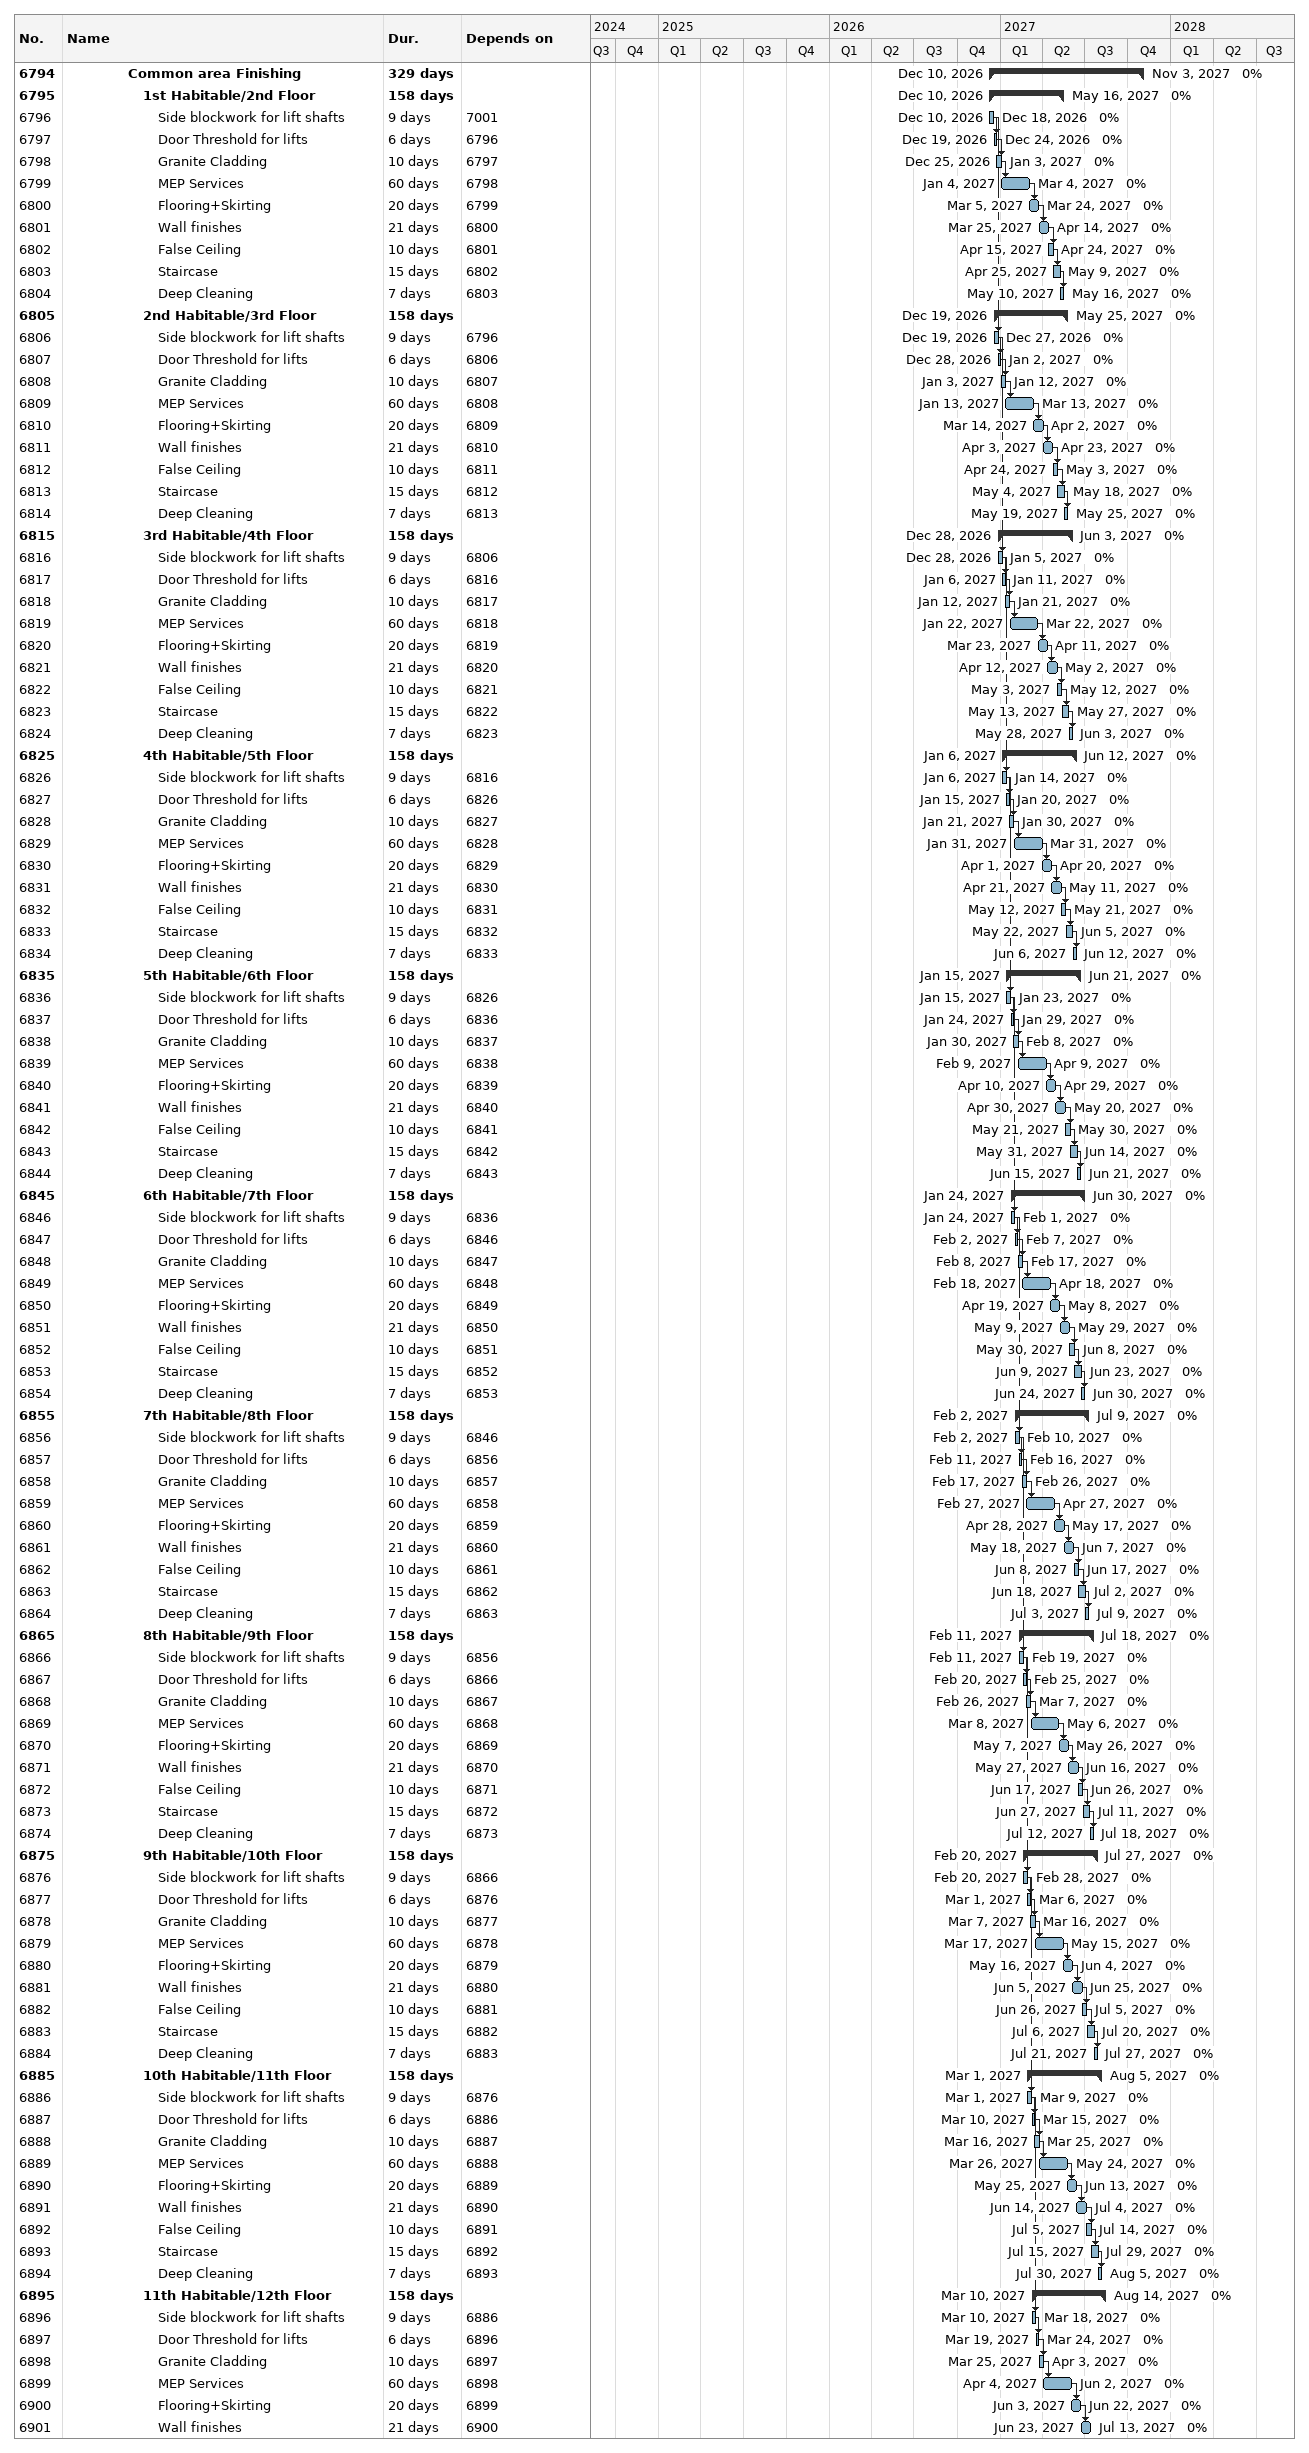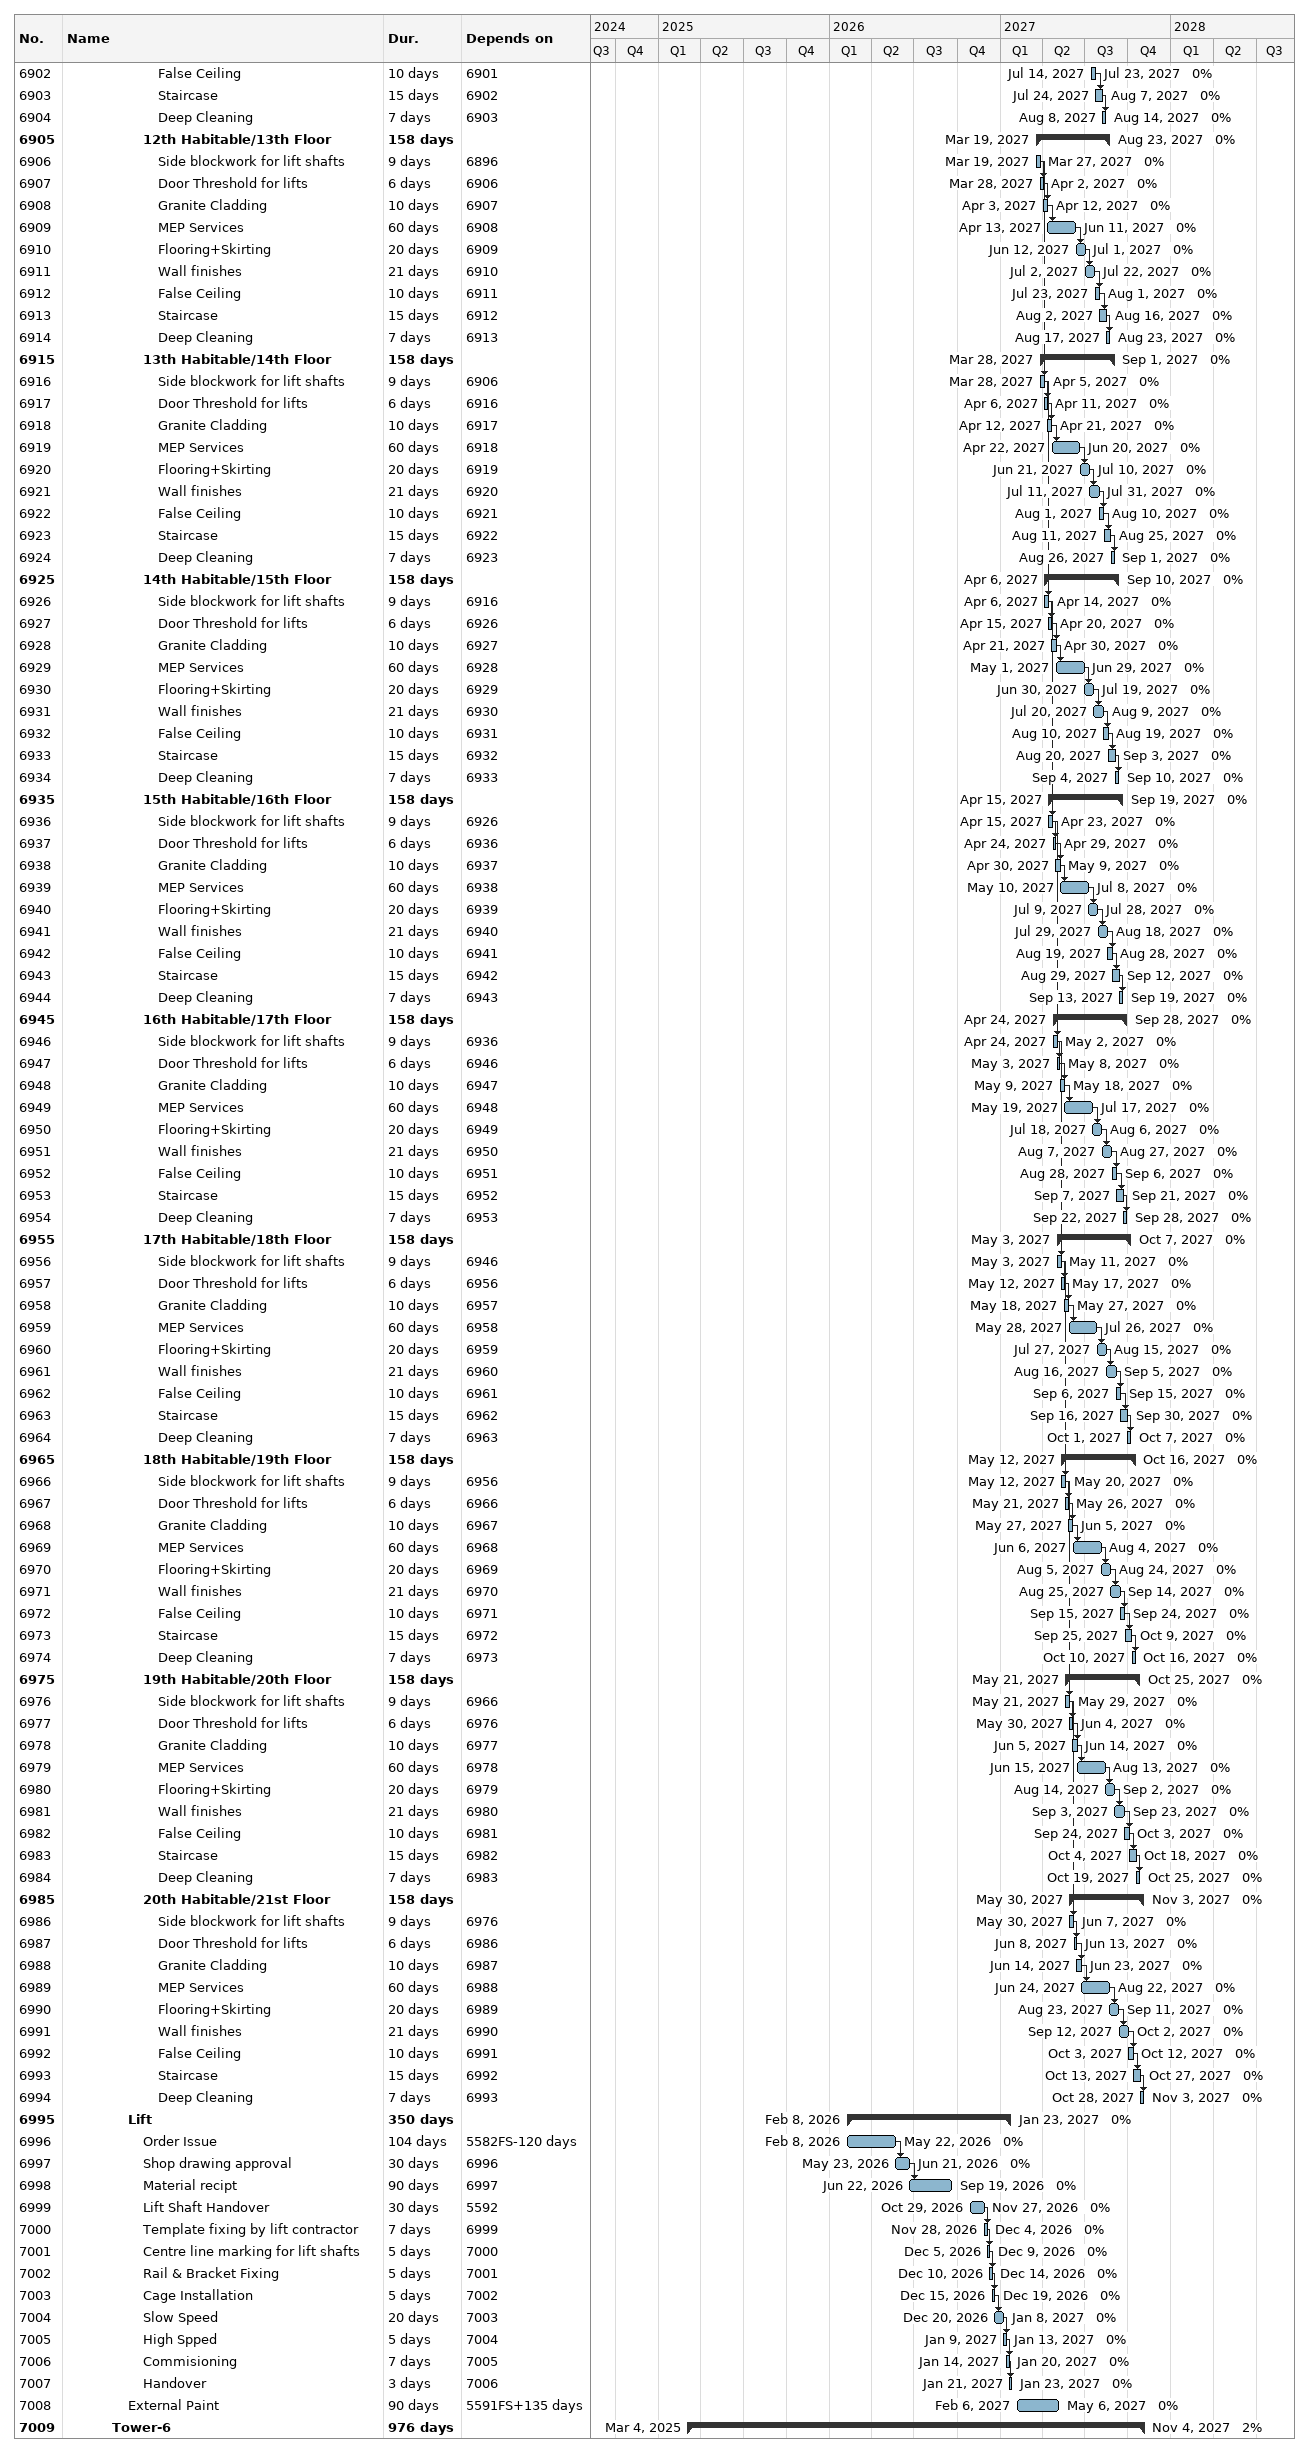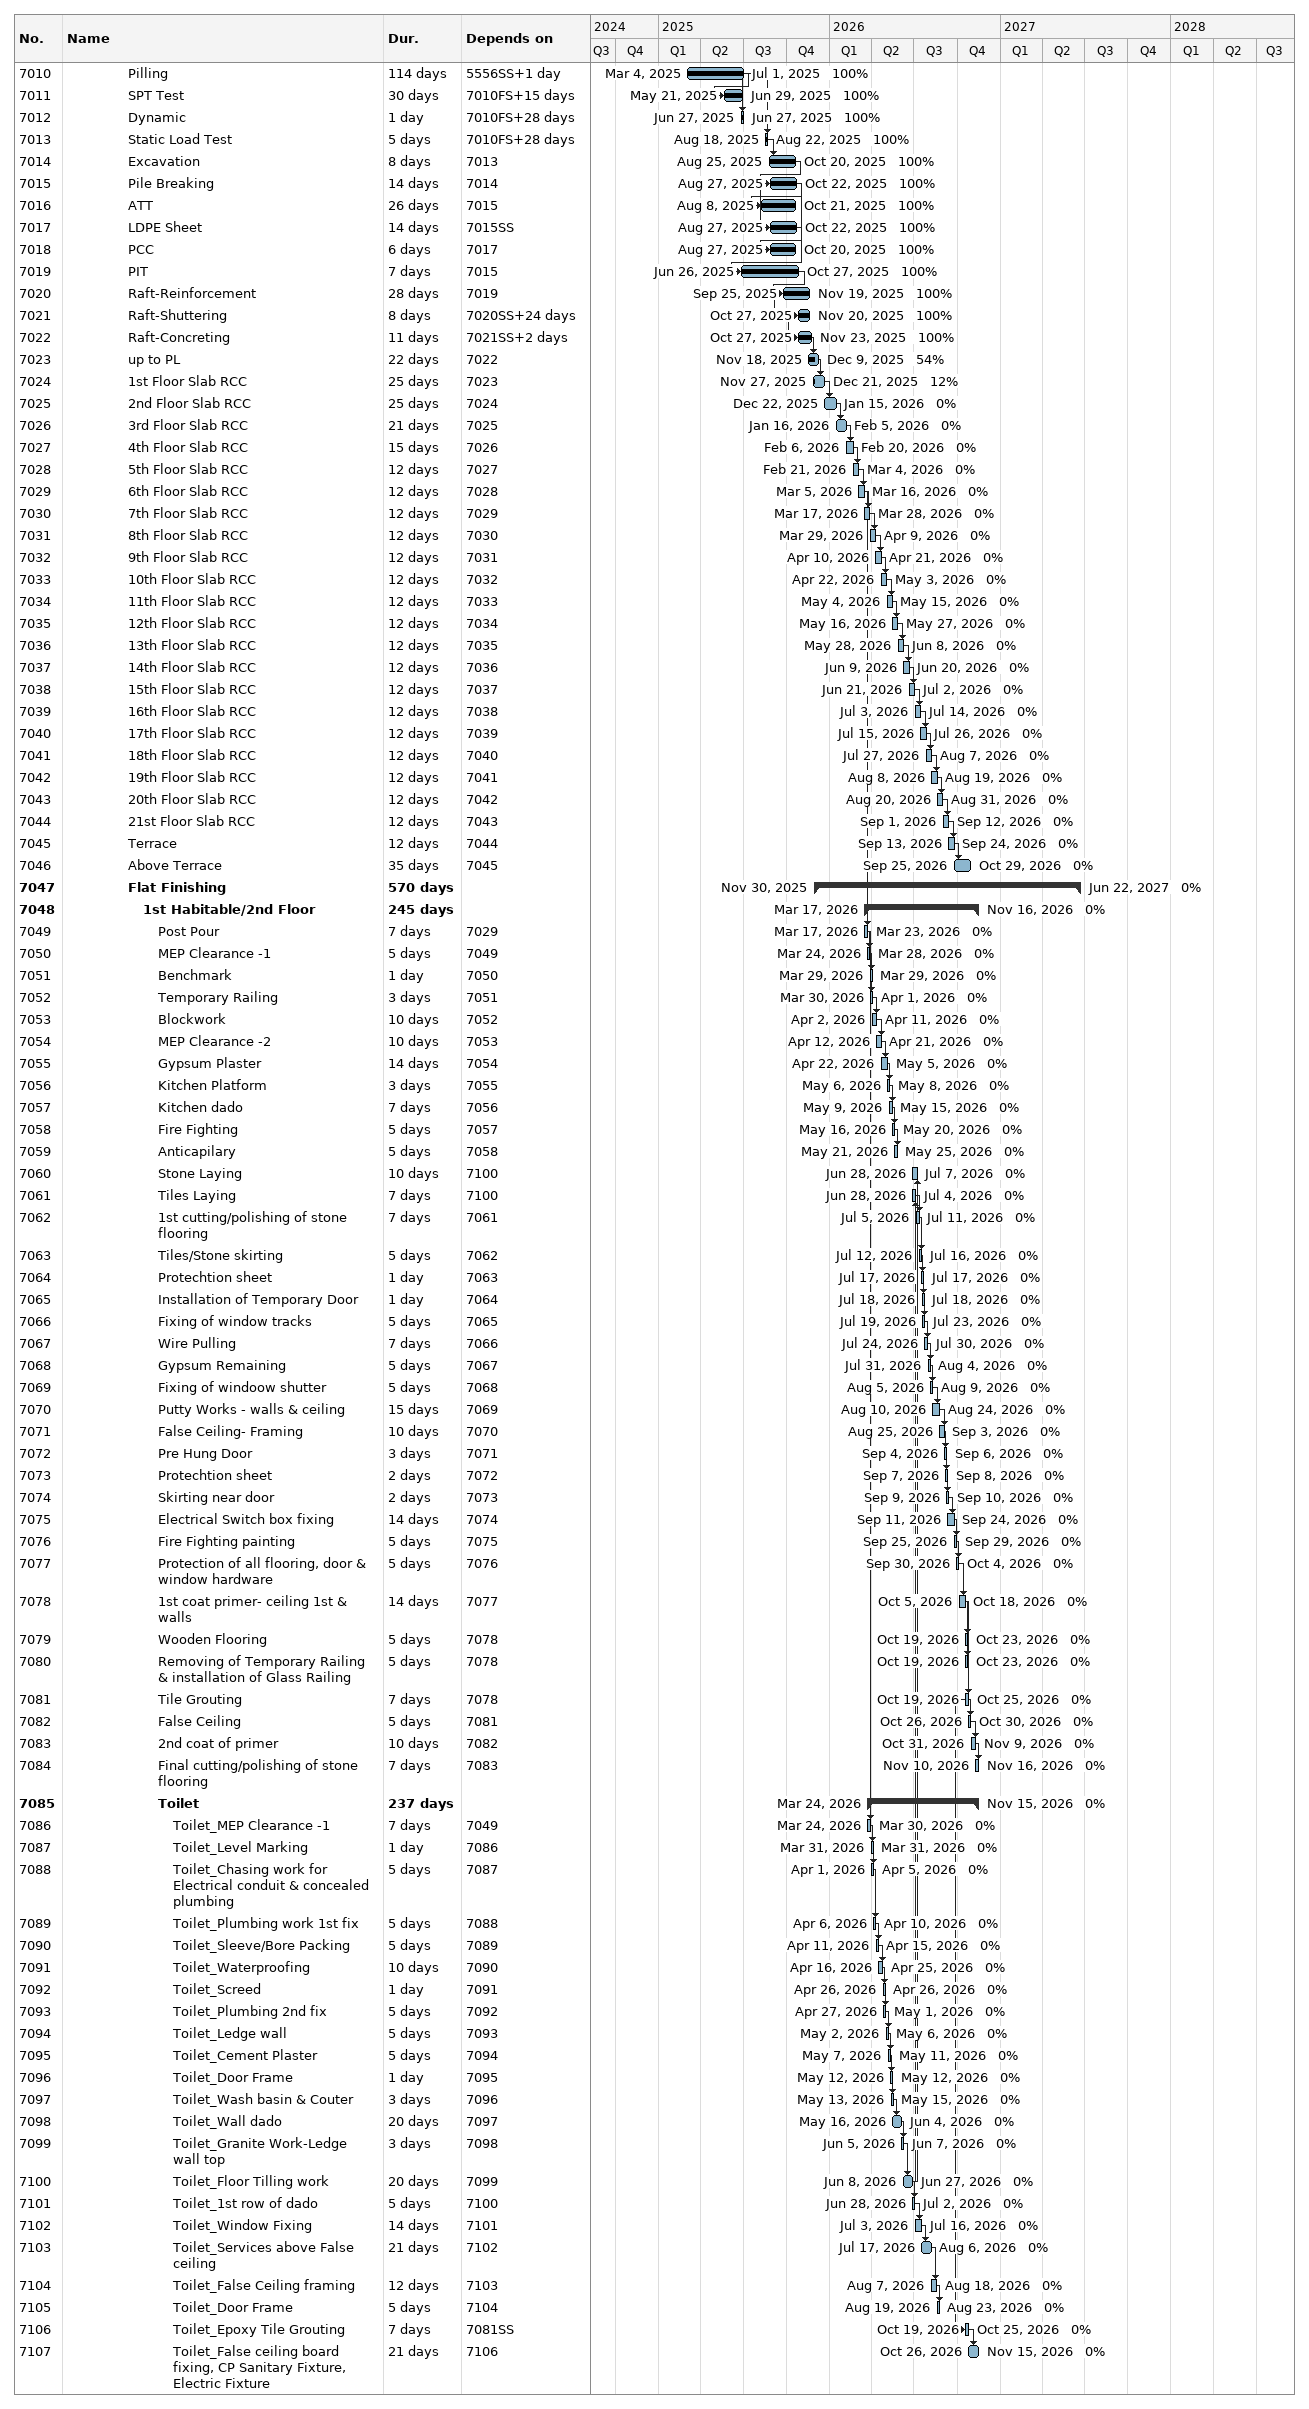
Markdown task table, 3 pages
| ID | Level | Task | Duration | Start | Finish | Predecessors | % complete |
|---|---|---|---|---|---|---|---|
| 6794 | 5 | **Common area Finishing** | 329d | 2026-12-10 | 2027-11-03 |  | 0 |
| 6795 | 6 | **1st Habitable/2nd Floor** | 158d | 2026-12-10 | 2027-05-16 |  | 0 |
| 6796 | 7 | Side blockwork for lift shafts | 9d | 2026-12-10 | 2026-12-18 | 7001 | 0 |
| 6797 | 7 | Door Threshold for lifts | 6d | 2026-12-19 | 2026-12-24 | 6796 | 0 |
| 6798 | 7 | Granite Cladding | 10d | 2026-12-25 | 2027-01-03 | 6797 | 0 |
| 6799 | 7 | MEP Services | 60d | 2027-01-04 | 2027-03-04 | 6798 | 0 |
| 6800 | 7 | Flooring+Skirting | 20d | 2027-03-05 | 2027-03-24 | 6799 | 0 |
| 6801 | 7 | Wall finishes | 21d | 2027-03-25 | 2027-04-14 | 6800 | 0 |
| 6802 | 7 | False Ceiling | 10d | 2027-04-15 | 2027-04-24 | 6801 | 0 |
| 6803 | 7 | Staircase | 15d | 2027-04-25 | 2027-05-09 | 6802 | 0 |
| 6804 | 7 | Deep Cleaning | 7d | 2027-05-10 | 2027-05-16 | 6803 | 0 |
| 6805 | 6 | **2nd Habitable/3rd Floor** | 158d | 2026-12-19 | 2027-05-25 |  | 0 |
| 6806 | 7 | Side blockwork for lift shafts | 9d | 2026-12-19 | 2026-12-27 | 6796 | 0 |
| 6807 | 7 | Door Threshold for lifts | 6d | 2026-12-28 | 2027-01-02 | 6806 | 0 |
| 6808 | 7 | Granite Cladding | 10d | 2027-01-03 | 2027-01-12 | 6807 | 0 |
| 6809 | 7 | MEP Services | 60d | 2027-01-13 | 2027-03-13 | 6808 | 0 |
| 6810 | 7 | Flooring+Skirting | 20d | 2027-03-14 | 2027-04-02 | 6809 | 0 |
| 6811 | 7 | Wall finishes | 21d | 2027-04-03 | 2027-04-23 | 6810 | 0 |
| 6812 | 7 | False Ceiling | 10d | 2027-04-24 | 2027-05-03 | 6811 | 0 |
| 6813 | 7 | Staircase | 15d | 2027-05-04 | 2027-05-18 | 6812 | 0 |
| 6814 | 7 | Deep Cleaning | 7d | 2027-05-19 | 2027-05-25 | 6813 | 0 |
| 6815 | 6 | **3rd Habitable/4th Floor** | 158d | 2026-12-28 | 2027-06-03 |  | 0 |
| 6816 | 7 | Side blockwork for lift shafts | 9d | 2026-12-28 | 2027-01-05 | 6806 | 0 |
| 6817 | 7 | Door Threshold for lifts | 6d | 2027-01-06 | 2027-01-11 | 6816 | 0 |
| 6818 | 7 | Granite Cladding | 10d | 2027-01-12 | 2027-01-21 | 6817 | 0 |
| 6819 | 7 | MEP Services | 60d | 2027-01-22 | 2027-03-22 | 6818 | 0 |
| 6820 | 7 | Flooring+Skirting | 20d | 2027-03-23 | 2027-04-11 | 6819 | 0 |
| 6821 | 7 | Wall finishes | 21d | 2027-04-12 | 2027-05-02 | 6820 | 0 |
| 6822 | 7 | False Ceiling | 10d | 2027-05-03 | 2027-05-12 | 6821 | 0 |
| 6823 | 7 | Staircase | 15d | 2027-05-13 | 2027-05-27 | 6822 | 0 |
| 6824 | 7 | Deep Cleaning | 7d | 2027-05-28 | 2027-06-03 | 6823 | 0 |
| 6825 | 6 | **4th Habitable/5th Floor** | 158d | 2027-01-06 | 2027-06-12 |  | 0 |
| 6826 | 7 | Side blockwork for lift shafts | 9d | 2027-01-06 | 2027-01-14 | 6816 | 0 |
| 6827 | 7 | Door Threshold for lifts | 6d | 2027-01-15 | 2027-01-20 | 6826 | 0 |
| 6828 | 7 | Granite Cladding | 10d | 2027-01-21 | 2027-01-30 | 6827 | 0 |
| 6829 | 7 | MEP Services | 60d | 2027-01-31 | 2027-03-31 | 6828 | 0 |
| 6830 | 7 | Flooring+Skirting | 20d | 2027-04-01 | 2027-04-20 | 6829 | 0 |
| 6831 | 7 | Wall finishes | 21d | 2027-04-21 | 2027-05-11 | 6830 | 0 |
| 6832 | 7 | False Ceiling | 10d | 2027-05-12 | 2027-05-21 | 6831 | 0 |
| 6833 | 7 | Staircase | 15d | 2027-05-22 | 2027-06-05 | 6832 | 0 |
| 6834 | 7 | Deep Cleaning | 7d | 2027-06-06 | 2027-06-12 | 6833 | 0 |
| 6835 | 6 | **5th Habitable/6th Floor** | 158d | 2027-01-15 | 2027-06-21 |  | 0 |
| 6836 | 7 | Side blockwork for lift shafts | 9d | 2027-01-15 | 2027-01-23 | 6826 | 0 |
| 6837 | 7 | Door Threshold for lifts | 6d | 2027-01-24 | 2027-01-29 | 6836 | 0 |
| 6838 | 7 | Granite Cladding | 10d | 2027-01-30 | 2027-02-08 | 6837 | 0 |
| 6839 | 7 | MEP Services | 60d | 2027-02-09 | 2027-04-09 | 6838 | 0 |
| 6840 | 7 | Flooring+Skirting | 20d | 2027-04-10 | 2027-04-29 | 6839 | 0 |
| 6841 | 7 | Wall finishes | 21d | 2027-04-30 | 2027-05-20 | 6840 | 0 |
| 6842 | 7 | False Ceiling | 10d | 2027-05-21 | 2027-05-30 | 6841 | 0 |
| 6843 | 7 | Staircase | 15d | 2027-05-31 | 2027-06-14 | 6842 | 0 |
| 6844 | 7 | Deep Cleaning | 7d | 2027-06-15 | 2027-06-21 | 6843 | 0 |
| 6845 | 6 | **6th Habitable/7th Floor** | 158d | 2027-01-24 | 2027-06-30 |  | 0 |
| 6846 | 7 | Side blockwork for lift shafts | 9d | 2027-01-24 | 2027-02-01 | 6836 | 0 |
| 6847 | 7 | Door Threshold for lifts | 6d | 2027-02-02 | 2027-02-07 | 6846 | 0 |
| 6848 | 7 | Granite Cladding | 10d | 2027-02-08 | 2027-02-17 | 6847 | 0 |
| 6849 | 7 | MEP Services | 60d | 2027-02-18 | 2027-04-18 | 6848 | 0 |
| 6850 | 7 | Flooring+Skirting | 20d | 2027-04-19 | 2027-05-08 | 6849 | 0 |
| 6851 | 7 | Wall finishes | 21d | 2027-05-09 | 2027-05-29 | 6850 | 0 |
| 6852 | 7 | False Ceiling | 10d | 2027-05-30 | 2027-06-08 | 6851 | 0 |
| 6853 | 7 | Staircase | 15d | 2027-06-09 | 2027-06-23 | 6852 | 0 |
| 6854 | 7 | Deep Cleaning | 7d | 2027-06-24 | 2027-06-30 | 6853 | 0 |
| 6855 | 6 | **7th Habitable/8th Floor** | 158d | 2027-02-02 | 2027-07-09 |  | 0 |
| 6856 | 7 | Side blockwork for lift shafts | 9d | 2027-02-02 | 2027-02-10 | 6846 | 0 |
| 6857 | 7 | Door Threshold for lifts | 6d | 2027-02-11 | 2027-02-16 | 6856 | 0 |
| 6858 | 7 | Granite Cladding | 10d | 2027-02-17 | 2027-02-26 | 6857 | 0 |
| 6859 | 7 | MEP Services | 60d | 2027-02-27 | 2027-04-27 | 6858 | 0 |
| 6860 | 7 | Flooring+Skirting | 20d | 2027-04-28 | 2027-05-17 | 6859 | 0 |
| 6861 | 7 | Wall finishes | 21d | 2027-05-18 | 2027-06-07 | 6860 | 0 |
| 6862 | 7 | False Ceiling | 10d | 2027-06-08 | 2027-06-17 | 6861 | 0 |
| 6863 | 7 | Staircase | 15d | 2027-06-18 | 2027-07-02 | 6862 | 0 |
| 6864 | 7 | Deep Cleaning | 7d | 2027-07-03 | 2027-07-09 | 6863 | 0 |
| 6865 | 6 | **8th Habitable/9th Floor** | 158d | 2027-02-11 | 2027-07-18 |  | 0 |
| 6866 | 7 | Side blockwork for lift shafts | 9d | 2027-02-11 | 2027-02-19 | 6856 | 0 |
| 6867 | 7 | Door Threshold for lifts | 6d | 2027-02-20 | 2027-02-25 | 6866 | 0 |
| 6868 | 7 | Granite Cladding | 10d | 2027-02-26 | 2027-03-07 | 6867 | 0 |
| 6869 | 7 | MEP Services | 60d | 2027-03-08 | 2027-05-06 | 6868 | 0 |
| 6870 | 7 | Flooring+Skirting | 20d | 2027-05-07 | 2027-05-26 | 6869 | 0 |
| 6871 | 7 | Wall finishes | 21d | 2027-05-27 | 2027-06-16 | 6870 | 0 |
| 6872 | 7 | False Ceiling | 10d | 2027-06-17 | 2027-06-26 | 6871 | 0 |
| 6873 | 7 | Staircase | 15d | 2027-06-27 | 2027-07-11 | 6872 | 0 |
| 6874 | 7 | Deep Cleaning | 7d | 2027-07-12 | 2027-07-18 | 6873 | 0 |
| 6875 | 6 | **9th Habitable/10th Floor** | 158d | 2027-02-20 | 2027-07-27 |  | 0 |
| 6876 | 7 | Side blockwork for lift shafts | 9d | 2027-02-20 | 2027-02-28 | 6866 | 0 |
| 6877 | 7 | Door Threshold for lifts | 6d | 2027-03-01 | 2027-03-06 | 6876 | 0 |
| 6878 | 7 | Granite Cladding | 10d | 2027-03-07 | 2027-03-16 | 6877 | 0 |
| 6879 | 7 | MEP Services | 60d | 2027-03-17 | 2027-05-15 | 6878 | 0 |
| 6880 | 7 | Flooring+Skirting | 20d | 2027-05-16 | 2027-06-04 | 6879 | 0 |
| 6881 | 7 | Wall finishes | 21d | 2027-06-05 | 2027-06-25 | 6880 | 0 |
| 6882 | 7 | False Ceiling | 10d | 2027-06-26 | 2027-07-05 | 6881 | 0 |
| 6883 | 7 | Staircase | 15d | 2027-07-06 | 2027-07-20 | 6882 | 0 |
| 6884 | 7 | Deep Cleaning | 7d | 2027-07-21 | 2027-07-27 | 6883 | 0 |
| 6885 | 6 | **10th Habitable/11th Floor** | 158d | 2027-03-01 | 2027-08-05 |  | 0 |
| 6886 | 7 | Side blockwork for lift shafts | 9d | 2027-03-01 | 2027-03-09 | 6876 | 0 |
| 6887 | 7 | Door Threshold for lifts | 6d | 2027-03-10 | 2027-03-15 | 6886 | 0 |
| 6888 | 7 | Granite Cladding | 10d | 2027-03-16 | 2027-03-25 | 6887 | 0 |
| 6889 | 7 | MEP Services | 60d | 2027-03-26 | 2027-05-24 | 6888 | 0 |
| 6890 | 7 | Flooring+Skirting | 20d | 2027-05-25 | 2027-06-13 | 6889 | 0 |
| 6891 | 7 | Wall finishes | 21d | 2027-06-14 | 2027-07-04 | 6890 | 0 |
| 6892 | 7 | False Ceiling | 10d | 2027-07-05 | 2027-07-14 | 6891 | 0 |
| 6893 | 7 | Staircase | 15d | 2027-07-15 | 2027-07-29 | 6892 | 0 |
| 6894 | 7 | Deep Cleaning | 7d | 2027-07-30 | 2027-08-05 | 6893 | 0 |
| 6895 | 6 | **11th Habitable/12th Floor** | 158d | 2027-03-10 | 2027-08-14 |  | 0 |
| 6896 | 7 | Side blockwork for lift shafts | 9d | 2027-03-10 | 2027-03-18 | 6886 | 0 |
| 6897 | 7 | Door Threshold for lifts | 6d | 2027-03-19 | 2027-03-24 | 6896 | 0 |
| 6898 | 7 | Granite Cladding | 10d | 2027-03-25 | 2027-04-03 | 6897 | 0 |
| 6899 | 7 | MEP Services | 60d | 2027-04-04 | 2027-06-02 | 6898 | 0 |
| 6900 | 7 | Flooring+Skirting | 20d | 2027-06-03 | 2027-06-22 | 6899 | 0 |
| 6901 | 7 | Wall finishes | 21d | 2027-06-23 | 2027-07-13 | 6900 | 0 |
| 6902 | 7 | False Ceiling | 10d | 2027-07-14 | 2027-07-23 | 6901 | 0 |
| 6903 | 7 | Staircase | 15d | 2027-07-24 | 2027-08-07 | 6902 | 0 |
| 6904 | 7 | Deep Cleaning | 7d | 2027-08-08 | 2027-08-14 | 6903 | 0 |
| 6905 | 6 | **12th Habitable/13th Floor** | 158d | 2027-03-19 | 2027-08-23 |  | 0 |
| 6906 | 7 | Side blockwork for lift shafts | 9d | 2027-03-19 | 2027-03-27 | 6896 | 0 |
| 6907 | 7 | Door Threshold for lifts | 6d | 2027-03-28 | 2027-04-02 | 6906 | 0 |
| 6908 | 7 | Granite Cladding | 10d | 2027-04-03 | 2027-04-12 | 6907 | 0 |
| 6909 | 7 | MEP Services | 60d | 2027-04-13 | 2027-06-11 | 6908 | 0 |
| 6910 | 7 | Flooring+Skirting | 20d | 2027-06-12 | 2027-07-01 | 6909 | 0 |
| 6911 | 7 | Wall finishes | 21d | 2027-07-02 | 2027-07-22 | 6910 | 0 |
| 6912 | 7 | False Ceiling | 10d | 2027-07-23 | 2027-08-01 | 6911 | 0 |
| 6913 | 7 | Staircase | 15d | 2027-08-02 | 2027-08-16 | 6912 | 0 |
| 6914 | 7 | Deep Cleaning | 7d | 2027-08-17 | 2027-08-23 | 6913 | 0 |
| 6915 | 6 | **13th Habitable/14th Floor** | 158d | 2027-03-28 | 2027-09-01 |  | 0 |
| 6916 | 7 | Side blockwork for lift shafts | 9d | 2027-03-28 | 2027-04-05 | 6906 | 0 |
| 6917 | 7 | Door Threshold for lifts | 6d | 2027-04-06 | 2027-04-11 | 6916 | 0 |
| 6918 | 7 | Granite Cladding | 10d | 2027-04-12 | 2027-04-21 | 6917 | 0 |
| 6919 | 7 | MEP Services | 60d | 2027-04-22 | 2027-06-20 | 6918 | 0 |
| 6920 | 7 | Flooring+Skirting | 20d | 2027-06-21 | 2027-07-10 | 6919 | 0 |
| 6921 | 7 | Wall finishes | 21d | 2027-07-11 | 2027-07-31 | 6920 | 0 |
| 6922 | 7 | False Ceiling | 10d | 2027-08-01 | 2027-08-10 | 6921 | 0 |
| 6923 | 7 | Staircase | 15d | 2027-08-11 | 2027-08-25 | 6922 | 0 |
| 6924 | 7 | Deep Cleaning | 7d | 2027-08-26 | 2027-09-01 | 6923 | 0 |
| 6925 | 6 | **14th Habitable/15th Floor** | 158d | 2027-04-06 | 2027-09-10 |  | 0 |
| 6926 | 7 | Side blockwork for lift shafts | 9d | 2027-04-06 | 2027-04-14 | 6916 | 0 |
| 6927 | 7 | Door Threshold for lifts | 6d | 2027-04-15 | 2027-04-20 | 6926 | 0 |
| 6928 | 7 | Granite Cladding | 10d | 2027-04-21 | 2027-04-30 | 6927 | 0 |
| 6929 | 7 | MEP Services | 60d | 2027-05-01 | 2027-06-29 | 6928 | 0 |
| 6930 | 7 | Flooring+Skirting | 20d | 2027-06-30 | 2027-07-19 | 6929 | 0 |
| 6931 | 7 | Wall finishes | 21d | 2027-07-20 | 2027-08-09 | 6930 | 0 |
| 6932 | 7 | False Ceiling | 10d | 2027-08-10 | 2027-08-19 | 6931 | 0 |
| 6933 | 7 | Staircase | 15d | 2027-08-20 | 2027-09-03 | 6932 | 0 |
| 6934 | 7 | Deep Cleaning | 7d | 2027-09-04 | 2027-09-10 | 6933 | 0 |
| 6935 | 6 | **15th Habitable/16th Floor** | 158d | 2027-04-15 | 2027-09-19 |  | 0 |
| 6936 | 7 | Side blockwork for lift shafts | 9d | 2027-04-15 | 2027-04-23 | 6926 | 0 |
| 6937 | 7 | Door Threshold for lifts | 6d | 2027-04-24 | 2027-04-29 | 6936 | 0 |
| 6938 | 7 | Granite Cladding | 10d | 2027-04-30 | 2027-05-09 | 6937 | 0 |
| 6939 | 7 | MEP Services | 60d | 2027-05-10 | 2027-07-08 | 6938 | 0 |
| 6940 | 7 | Flooring+Skirting | 20d | 2027-07-09 | 2027-07-28 | 6939 | 0 |
| 6941 | 7 | Wall finishes | 21d | 2027-07-29 | 2027-08-18 | 6940 | 0 |
| 6942 | 7 | False Ceiling | 10d | 2027-08-19 | 2027-08-28 | 6941 | 0 |
| 6943 | 7 | Staircase | 15d | 2027-08-29 | 2027-09-12 | 6942 | 0 |
| 6944 | 7 | Deep Cleaning | 7d | 2027-09-13 | 2027-09-19 | 6943 | 0 |
| 6945 | 6 | **16th Habitable/17th Floor** | 158d | 2027-04-24 | 2027-09-28 |  | 0 |
| 6946 | 7 | Side blockwork for lift shafts | 9d | 2027-04-24 | 2027-05-02 | 6936 | 0 |
| 6947 | 7 | Door Threshold for lifts | 6d | 2027-05-03 | 2027-05-08 | 6946 | 0 |
| 6948 | 7 | Granite Cladding | 10d | 2027-05-09 | 2027-05-18 | 6947 | 0 |
| 6949 | 7 | MEP Services | 60d | 2027-05-19 | 2027-07-17 | 6948 | 0 |
| 6950 | 7 | Flooring+Skirting | 20d | 2027-07-18 | 2027-08-06 | 6949 | 0 |
| 6951 | 7 | Wall finishes | 21d | 2027-08-07 | 2027-08-27 | 6950 | 0 |
| 6952 | 7 | False Ceiling | 10d | 2027-08-28 | 2027-09-06 | 6951 | 0 |
| 6953 | 7 | Staircase | 15d | 2027-09-07 | 2027-09-21 | 6952 | 0 |
| 6954 | 7 | Deep Cleaning | 7d | 2027-09-22 | 2027-09-28 | 6953 | 0 |
| 6955 | 6 | **17th Habitable/18th Floor** | 158d | 2027-05-03 | 2027-10-07 |  | 0 |
| 6956 | 7 | Side blockwork for lift shafts | 9d | 2027-05-03 | 2027-05-11 | 6946 | 0 |
| 6957 | 7 | Door Threshold for lifts | 6d | 2027-05-12 | 2027-05-17 | 6956 | 0 |
| 6958 | 7 | Granite Cladding | 10d | 2027-05-18 | 2027-05-27 | 6957 | 0 |
| 6959 | 7 | MEP Services | 60d | 2027-05-28 | 2027-07-26 | 6958 | 0 |
| 6960 | 7 | Flooring+Skirting | 20d | 2027-07-27 | 2027-08-15 | 6959 | 0 |
| 6961 | 7 | Wall finishes | 21d | 2027-08-16 | 2027-09-05 | 6960 | 0 |
| 6962 | 7 | False Ceiling | 10d | 2027-09-06 | 2027-09-15 | 6961 | 0 |
| 6963 | 7 | Staircase | 15d | 2027-09-16 | 2027-09-30 | 6962 | 0 |
| 6964 | 7 | Deep Cleaning | 7d | 2027-10-01 | 2027-10-07 | 6963 | 0 |
| 6965 | 6 | **18th Habitable/19th Floor** | 158d | 2027-05-12 | 2027-10-16 |  | 0 |
| 6966 | 7 | Side blockwork for lift shafts | 9d | 2027-05-12 | 2027-05-20 | 6956 | 0 |
| 6967 | 7 | Door Threshold for lifts | 6d | 2027-05-21 | 2027-05-26 | 6966 | 0 |
| 6968 | 7 | Granite Cladding | 10d | 2027-05-27 | 2027-06-05 | 6967 | 0 |
| 6969 | 7 | MEP Services | 60d | 2027-06-06 | 2027-08-04 | 6968 | 0 |
| 6970 | 7 | Flooring+Skirting | 20d | 2027-08-05 | 2027-08-24 | 6969 | 0 |
| 6971 | 7 | Wall finishes | 21d | 2027-08-25 | 2027-09-14 | 6970 | 0 |
| 6972 | 7 | False Ceiling | 10d | 2027-09-15 | 2027-09-24 | 6971 | 0 |
| 6973 | 7 | Staircase | 15d | 2027-09-25 | 2027-10-09 | 6972 | 0 |
| 6974 | 7 | Deep Cleaning | 7d | 2027-10-10 | 2027-10-16 | 6973 | 0 |
| 6975 | 6 | **19th Habitable/20th Floor** | 158d | 2027-05-21 | 2027-10-25 |  | 0 |
| 6976 | 7 | Side blockwork for lift shafts | 9d | 2027-05-21 | 2027-05-29 | 6966 | 0 |
| 6977 | 7 | Door Threshold for lifts | 6d | 2027-05-30 | 2027-06-04 | 6976 | 0 |
| 6978 | 7 | Granite Cladding | 10d | 2027-06-05 | 2027-06-14 | 6977 | 0 |
| 6979 | 7 | MEP Services | 60d | 2027-06-15 | 2027-08-13 | 6978 | 0 |
| 6980 | 7 | Flooring+Skirting | 20d | 2027-08-14 | 2027-09-02 | 6979 | 0 |
| 6981 | 7 | Wall finishes | 21d | 2027-09-03 | 2027-09-23 | 6980 | 0 |
| 6982 | 7 | False Ceiling | 10d | 2027-09-24 | 2027-10-03 | 6981 | 0 |
| 6983 | 7 | Staircase | 15d | 2027-10-04 | 2027-10-18 | 6982 | 0 |
| 6984 | 7 | Deep Cleaning | 7d | 2027-10-19 | 2027-10-25 | 6983 | 0 |
| 6985 | 6 | **20th Habitable/21st Floor** | 158d | 2027-05-30 | 2027-11-03 |  | 0 |
| 6986 | 7 | Side blockwork for lift shafts | 9d | 2027-05-30 | 2027-06-07 | 6976 | 0 |
| 6987 | 7 | Door Threshold for lifts | 6d | 2027-06-08 | 2027-06-13 | 6986 | 0 |
| 6988 | 7 | Granite Cladding | 10d | 2027-06-14 | 2027-06-23 | 6987 | 0 |
| 6989 | 7 | MEP Services | 60d | 2027-06-24 | 2027-08-22 | 6988 | 0 |
| 6990 | 7 | Flooring+Skirting | 20d | 2027-08-23 | 2027-09-11 | 6989 | 0 |
| 6991 | 7 | Wall finishes | 21d | 2027-09-12 | 2027-10-02 | 6990 | 0 |
| 6992 | 7 | False Ceiling | 10d | 2027-10-03 | 2027-10-12 | 6991 | 0 |
| 6993 | 7 | Staircase | 15d | 2027-10-13 | 2027-10-27 | 6992 | 0 |
| 6994 | 7 | Deep Cleaning | 7d | 2027-10-28 | 2027-11-03 | 6993 | 0 |
| 6995 | 5 | **Lift** | 350d | 2026-02-08 | 2027-01-23 |  | 0 |
| 6996 | 6 | Order Issue | 104d | 2026-02-08 | 2026-05-22 | 5582FS-120d | 0 |
| 6997 | 6 | Shop drawing approval | 30d | 2026-05-23 | 2026-06-21 | 6996 | 0 |
| 6998 | 6 | Material recipt | 90d | 2026-06-22 | 2026-09-19 | 6997 | 0 |
| 6999 | 6 | Lift Shaft Handover | 30d | 2026-10-29 | 2026-11-27 | 5592 | 0 |
| 7000 | 6 | Template fixing by lift contractor | 7d | 2026-11-28 | 2026-12-04 | 6999 | 0 |
| 7001 | 6 | Centre line marking for lift shafts | 5d | 2026-12-05 | 2026-12-09 | 7000 | 0 |
| 7002 | 6 | Rail & Bracket Fixing | 5d | 2026-12-10 | 2026-12-14 | 7001 | 0 |
| 7003 | 6 | Cage Installation | 5d | 2026-12-15 | 2026-12-19 | 7002 | 0 |
| 7004 | 6 | Slow Speed | 20d | 2026-12-20 | 2027-01-08 | 7003 | 0 |
| 7005 | 6 | High Spped | 5d | 2027-01-09 | 2027-01-13 | 7004 | 0 |
| 7006 | 6 | Commisioning | 7d | 2027-01-14 | 2027-01-20 | 7005 | 0 |
| 7007 | 6 | Handover | 3d | 2027-01-21 | 2027-01-23 | 7006 | 0 |
| 7008 | 5 | External Paint | 90d | 2027-02-06 | 2027-05-06 | 5591FS+135d | 0 |
| 7009 | 4 | **Tower-6** | 976d | 2025-03-04 | 2027-11-04 |  | 2 |
| 7010 | 5 | Pilling | 114d | 2025-03-04 | 2025-07-01 | 5556SS+1d | 100 |
| 7011 | 5 | SPT Test | 30d | 2025-05-21 | 2025-06-29 | 7010FS+15d | 100 |
| 7012 | 5 | Dynamic | 1d | 2025-06-27 | 2025-06-27 | 7010FS+28d | 100 |
| 7013 | 5 | Static Load Test | 5d | 2025-08-18 | 2025-08-22 | 7010FS+28d | 100 |
| 7014 | 5 | Excavation | 8d | 2025-08-25 | 2025-10-20 | 7013 | 100 |
| 7015 | 5 | Pile Breaking | 14d | 2025-08-27 | 2025-10-22 | 7014 | 100 |
| 7016 | 5 | ATT | 26d | 2025-08-08 | 2025-10-21 | 7015 | 100 |
| 7017 | 5 | LDPE Sheet | 14d | 2025-08-27 | 2025-10-22 | 7015SS | 100 |
| 7018 | 5 | PCC | 6d | 2025-08-27 | 2025-10-20 | 7017 | 100 |
| 7019 | 5 | PIT | 7d | 2025-06-26 | 2025-10-27 | 7015 | 100 |
| 7020 | 5 | Raft-Reinforcement | 28d | 2025-09-25 | 2025-11-19 | 7019 | 100 |
| 7021 | 5 | Raft-Shuttering | 8d | 2025-10-27 | 2025-11-20 | 7020SS+24d | 100 |
| 7022 | 5 | Raft-Concreting | 11d | 2025-10-27 | 2025-11-23 | 7021SS+2d | 100 |
| 7023 | 5 | up to PL | 22d | 2025-11-18 | 2025-12-09 | 7022 | 54 |
| 7024 | 5 | 1st Floor Slab RCC | 25d | 2025-11-27 | 2025-12-21 | 7023 | 12 |
| 7025 | 5 | 2nd Floor Slab RCC | 25d | 2025-12-22 | 2026-01-15 | 7024 | 0 |
| 7026 | 5 | 3rd Floor Slab RCC | 21d | 2026-01-16 | 2026-02-05 | 7025 | 0 |
| 7027 | 5 | 4th Floor Slab RCC | 15d | 2026-02-06 | 2026-02-20 | 7026 | 0 |
| 7028 | 5 | 5th Floor Slab RCC | 12d | 2026-02-21 | 2026-03-04 | 7027 | 0 |
| 7029 | 5 | 6th Floor Slab RCC | 12d | 2026-03-05 | 2026-03-16 | 7028 | 0 |
| 7030 | 5 | 7th Floor Slab RCC | 12d | 2026-03-17 | 2026-03-28 | 7029 | 0 |
| 7031 | 5 | 8th Floor Slab RCC | 12d | 2026-03-29 | 2026-04-09 | 7030 | 0 |
| 7032 | 5 | 9th Floor Slab RCC | 12d | 2026-04-10 | 2026-04-21 | 7031 | 0 |
| 7033 | 5 | 10th Floor Slab RCC | 12d | 2026-04-22 | 2026-05-03 | 7032 | 0 |
| 7034 | 5 | 11th Floor Slab RCC | 12d | 2026-05-04 | 2026-05-15 | 7033 | 0 |
| 7035 | 5 | 12th Floor Slab RCC | 12d | 2026-05-16 | 2026-05-27 | 7034 | 0 |
| 7036 | 5 | 13th Floor Slab RCC | 12d | 2026-05-28 | 2026-06-08 | 7035 | 0 |
| 7037 | 5 | 14th Floor Slab RCC | 12d | 2026-06-09 | 2026-06-20 | 7036 | 0 |
| 7038 | 5 | 15th Floor Slab RCC | 12d | 2026-06-21 | 2026-07-02 | 7037 | 0 |
| 7039 | 5 | 16th Floor Slab RCC | 12d | 2026-07-03 | 2026-07-14 | 7038 | 0 |
| 7040 | 5 | 17th Floor Slab RCC | 12d | 2026-07-15 | 2026-07-26 | 7039 | 0 |
| 7041 | 5 | 18th Floor Slab RCC | 12d | 2026-07-27 | 2026-08-07 | 7040 | 0 |
| 7042 | 5 | 19th Floor Slab RCC | 12d | 2026-08-08 | 2026-08-19 | 7041 | 0 |
| 7043 | 5 | 20th Floor Slab RCC | 12d | 2026-08-20 | 2026-08-31 | 7042 | 0 |
| 7044 | 5 | 21st Floor Slab RCC | 12d | 2026-09-01 | 2026-09-12 | 7043 | 0 |
| 7045 | 5 | Terrace | 12d | 2026-09-13 | 2026-09-24 | 7044 | 0 |
| 7046 | 5 | Above Terrace | 35d | 2026-09-25 | 2026-10-29 | 7045 | 0 |
| 7047 | 5 | **Flat Finishing** | 570d | 2025-11-30 | 2027-06-22 |  | 0 |
| 7048 | 6 | **1st Habitable/2nd Floor** | 245d | 2026-03-17 | 2026-11-16 |  | 0 |
| 7049 | 7 | Post Pour | 7d | 2026-03-17 | 2026-03-23 | 7029 | 0 |
| 7050 | 7 | MEP Clearance -1 | 5d | 2026-03-24 | 2026-03-28 | 7049 | 0 |
| 7051 | 7 | Benchmark | 1d | 2026-03-29 | 2026-03-29 | 7050 | 0 |
| 7052 | 7 | Temporary Railing | 3d | 2026-03-30 | 2026-04-01 | 7051 | 0 |
| 7053 | 7 | Blockwork | 10d | 2026-04-02 | 2026-04-11 | 7052 | 0 |
| 7054 | 7 | MEP Clearance -2 | 10d | 2026-04-12 | 2026-04-21 | 7053 | 0 |
| 7055 | 7 | Gypsum Plaster | 14d | 2026-04-22 | 2026-05-05 | 7054 | 0 |
| 7056 | 7 | Kitchen Platform | 3d | 2026-05-06 | 2026-05-08 | 7055 | 0 |
| 7057 | 7 | Kitchen dado | 7d | 2026-05-09 | 2026-05-15 | 7056 | 0 |
| 7058 | 7 | Fire Fighting | 5d | 2026-05-16 | 2026-05-20 | 7057 | 0 |
| 7059 | 7 | Anticapilary | 5d | 2026-05-21 | 2026-05-25 | 7058 | 0 |
| 7060 | 7 | Stone Laying | 10d | 2026-06-28 | 2026-07-07 | 7100 | 0 |
| 7061 | 7 | Tiles Laying | 7d | 2026-06-28 | 2026-07-04 | 7100 | 0 |
| 7062 | 7 | 1st cutting/polishing of stone flooring | 7d | 2026-07-05 | 2026-07-11 | 7061 | 0 |
| 7063 | 7 | Tiles/Stone skirting | 5d | 2026-07-12 | 2026-07-16 | 7062 | 0 |
| 7064 | 7 | Protechtion sheet | 1d | 2026-07-17 | 2026-07-17 | 7063 | 0 |
| 7065 | 7 | Installation of Temporary Door | 1d | 2026-07-18 | 2026-07-18 | 7064 | 0 |
| 7066 | 7 | Fixing of window tracks | 5d | 2026-07-19 | 2026-07-23 | 7065 | 0 |
| 7067 | 7 | Wire Pulling | 7d | 2026-07-24 | 2026-07-30 | 7066 | 0 |
| 7068 | 7 | Gypsum Remaining | 5d | 2026-07-31 | 2026-08-04 | 7067 | 0 |
| 7069 | 7 | Fixing of windoow shutter | 5d | 2026-08-05 | 2026-08-09 | 7068 | 0 |
| 7070 | 7 | Putty Works - walls & ceiling | 15d | 2026-08-10 | 2026-08-24 | 7069 | 0 |
| 7071 | 7 | False Ceiling- Framing | 10d | 2026-08-25 | 2026-09-03 | 7070 | 0 |
| 7072 | 7 | Pre Hung Door | 3d | 2026-09-04 | 2026-09-06 | 7071 | 0 |
| 7073 | 7 | Protechtion sheet | 2d | 2026-09-07 | 2026-09-08 | 7072 | 0 |
| 7074 | 7 | Skirting near door | 2d | 2026-09-09 | 2026-09-10 | 7073 | 0 |
| 7075 | 7 | Electrical Switch box fixing | 14d | 2026-09-11 | 2026-09-24 | 7074 | 0 |
| 7076 | 7 | Fire Fighting painting | 5d | 2026-09-25 | 2026-09-29 | 7075 | 0 |
| 7077 | 7 | Protection of all flooring, door & window hardware | 5d | 2026-09-30 | 2026-10-04 | 7076 | 0 |
| 7078 | 7 | 1st coat primer- ceiling 1st & walls | 14d | 2026-10-05 | 2026-10-18 | 7077 | 0 |
| 7079 | 7 | Wooden Flooring | 5d | 2026-10-19 | 2026-10-23 | 7078 | 0 |
| 7080 | 7 | Removing of Temporary Railing & installation of Glass Railing | 5d | 2026-10-19 | 2026-10-23 | 7078 | 0 |
| 7081 | 7 | Tile Grouting | 7d | 2026-10-19 | 2026-10-25 | 7078 | 0 |
| 7082 | 7 | False Ceiling | 5d | 2026-10-26 | 2026-10-30 | 7081 | 0 |
| 7083 | 7 | 2nd coat of primer | 10d | 2026-10-31 | 2026-11-09 | 7082 | 0 |
| 7084 | 7 | Final cutting/polishing of stone flooring | 7d | 2026-11-10 | 2026-11-16 | 7083 | 0 |
| 7085 | 7 | **Toilet** | 237d | 2026-03-24 | 2026-11-15 |  | 0 |
| 7086 | 8 | Toilet_MEP Clearance -1 | 7d | 2026-03-24 | 2026-03-30 | 7049 | 0 |
| 7087 | 8 | Toilet_Level Marking | 1d | 2026-03-31 | 2026-03-31 | 7086 | 0 |
| 7088 | 8 | Toilet_Chasing work for Electrical conduit & concealed plumbing | 5d | 2026-04-01 | 2026-04-05 | 7087 | 0 |
| 7089 | 8 | Toilet_Plumbing work 1st fix | 5d | 2026-04-06 | 2026-04-10 | 7088 | 0 |
| 7090 | 8 | Toilet_Sleeve/Bore Packing | 5d | 2026-04-11 | 2026-04-15 | 7089 | 0 |
| 7091 | 8 | Toilet_Waterproofing | 10d | 2026-04-16 | 2026-04-25 | 7090 | 0 |
| 7092 | 8 | Toilet_Screed | 1d | 2026-04-26 | 2026-04-26 | 7091 | 0 |
| 7093 | 8 | Toilet_Plumbing 2nd fix | 5d | 2026-04-27 | 2026-05-01 | 7092 | 0 |
| 7094 | 8 | Toilet_Ledge wall | 5d | 2026-05-02 | 2026-05-06 | 7093 | 0 |
| 7095 | 8 | Toilet_Cement Plaster | 5d | 2026-05-07 | 2026-05-11 | 7094 | 0 |
| 7096 | 8 | Toilet_Door Frame | 1d | 2026-05-12 | 2026-05-12 | 7095 | 0 |
| 7097 | 8 | Toilet_Wash basin & Couter | 3d | 2026-05-13 | 2026-05-15 | 7096 | 0 |
| 7098 | 8 | Toilet_Wall dado | 20d | 2026-05-16 | 2026-06-04 | 7097 | 0 |
| 7099 | 8 | Toilet_Granite Work-Ledge wall top | 3d | 2026-06-05 | 2026-06-07 | 7098 | 0 |
| 7100 | 8 | Toilet_Floor Tilling work | 20d | 2026-06-08 | 2026-06-27 | 7099 | 0 |
| 7101 | 8 | Toilet_1st row of dado | 5d | 2026-06-28 | 2026-07-02 | 7100 | 0 |
| 7102 | 8 | Toilet_Window Fixing | 14d | 2026-07-03 | 2026-07-16 | 7101 | 0 |
| 7103 | 8 | Toilet_Services above False ceiling | 21d | 2026-07-17 | 2026-08-06 | 7102 | 0 |
| 7104 | 8 | Toilet_False Ceiling framing | 12d | 2026-08-07 | 2026-08-18 | 7103 | 0 |
| 7105 | 8 | Toilet_Door Frame | 5d | 2026-08-19 | 2026-08-23 | 7104 | 0 |
| 7106 | 8 | Toilet_Epoxy Tile Grouting | 7d | 2026-10-19 | 2026-10-25 | 7081SS | 0 |
| 7107 | 8 | Toilet_False ceiling board fixing, CP Sanitary Fixture, Electric Fixture | 21d | 2026-10-26 | 2026-11-15 | 7106 | 0 |
